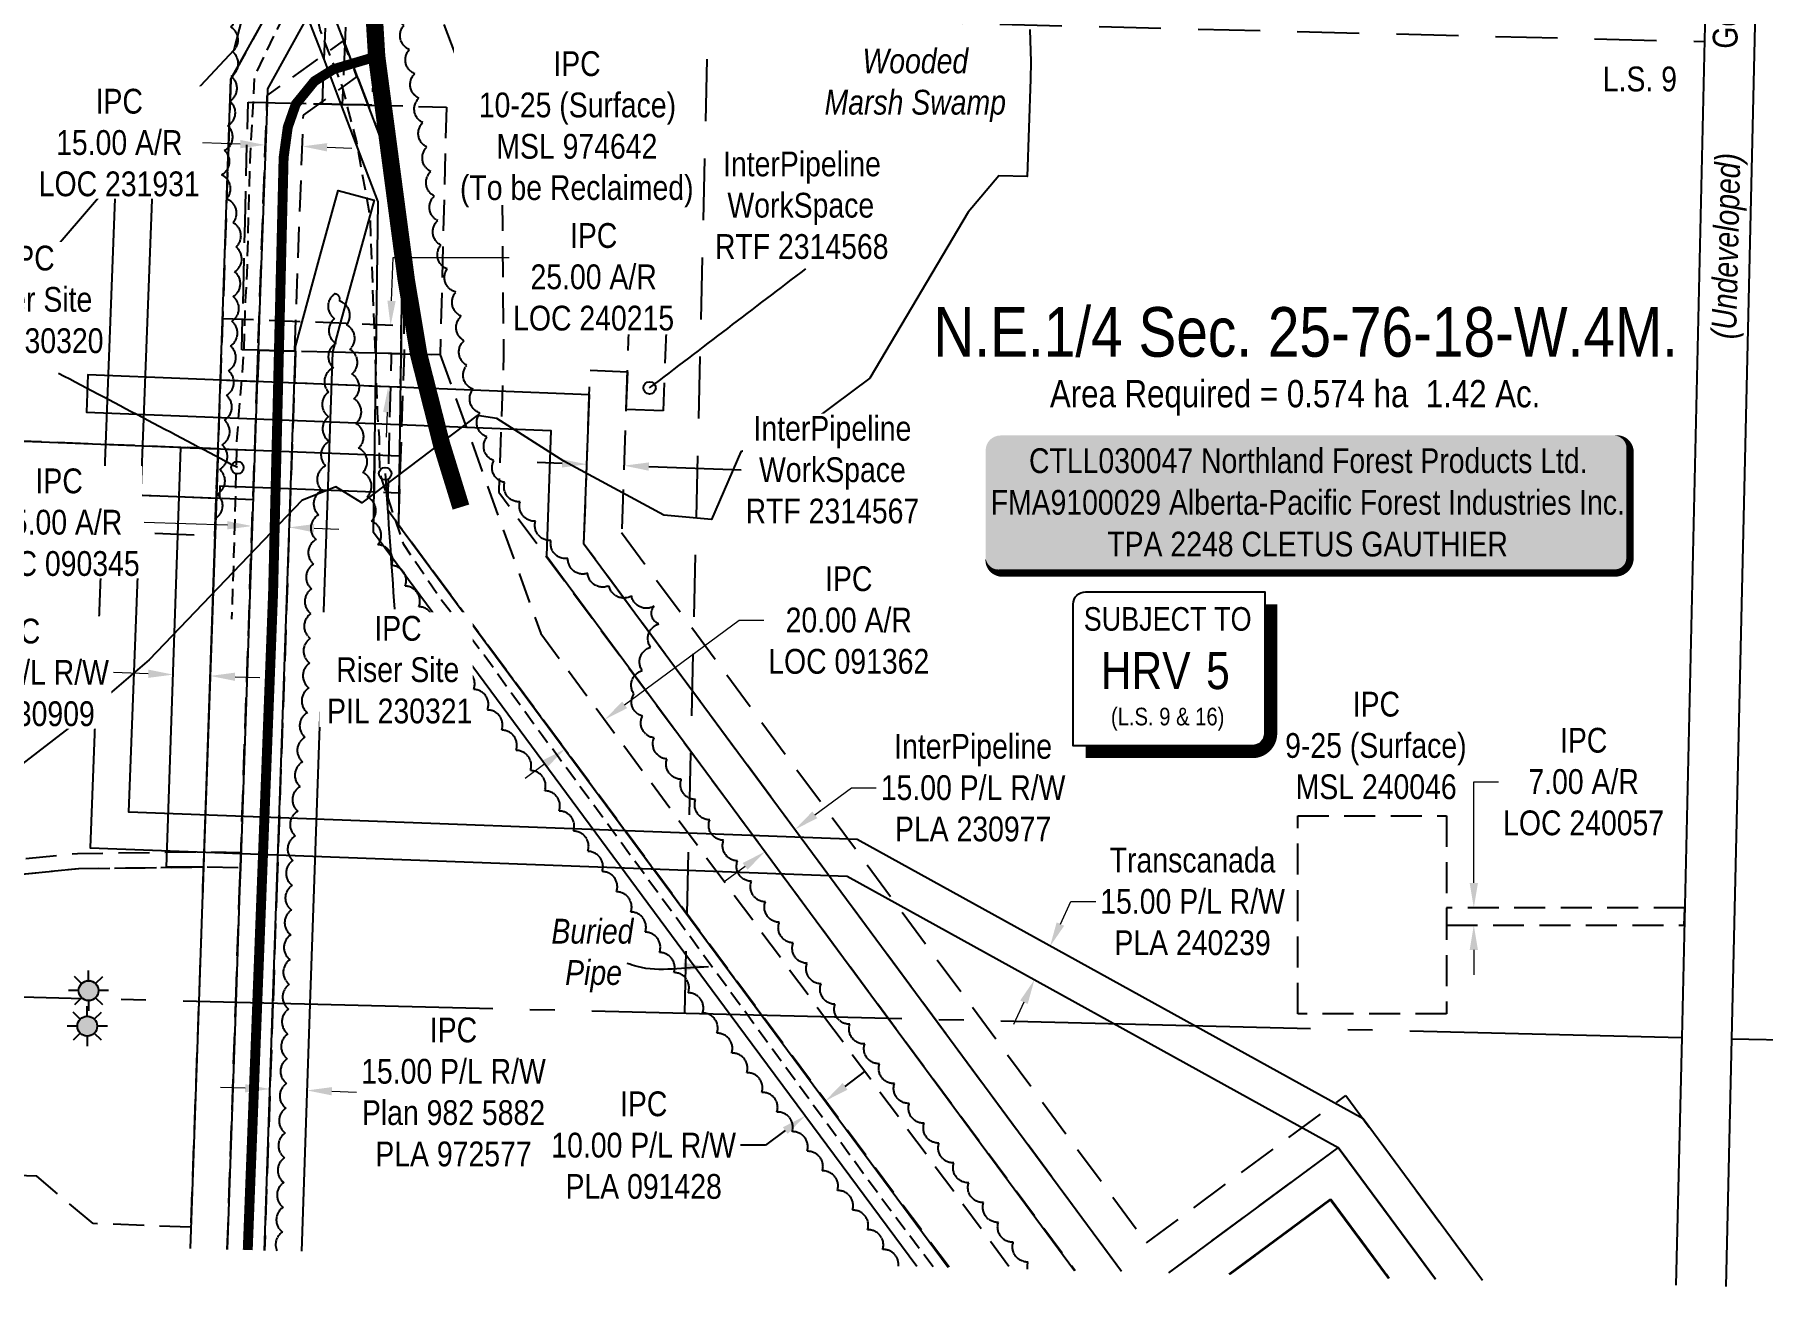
# Model space of a CAD drawing. Extents: x 394645 to 397310, y 6163042 to 6165255.
# Drawn here: x 395709 to 396406, y 6164209 to 6164714 of the extents above; entities that cross this region are included whole.
import ezdxf
from ezdxf.enums import TextEntityAlignment as Align

# ---------------------------------------------------------------- set-up
doc = ezdxf.new("R2010")
doc.units = 0
doc.header["$LTSCALE"] = 5
doc.header["$PDSIZE"] = 0.5
for name, pattern in [('0', [1, 1, 0]), ('foc-ACCESSROAD', [3.75, 2.5, -1.25]), ('foc-LSD', [8, 5, -3]), ('foc-QUARTERLINE', [33, 25, -3, 2, -3]), ('HIDDEN2', [4.7625, 3.175, -1.5875]), ('UG_PIPE', [1.875, 1.25, -0.625])]:
    doc.linetypes.add(name, pattern=pattern)
doc.layers.get('Defpoints').update_dxf_attribs({"color": 9})
for name, color, linetype in [('ABADATA-DRILL-T', 8, 'Continuous'), ('AS-PIPE-UG', 44, 'UG_PIPE'), ('AS-PIPE-UG-T', 44, 'Continuous'), ('AS-ROADS', 254, 'Continuous'), ('C-AR', 13, 'foc-ACCESSROAD'), ('C-RW', 13, 'Continuous'), ('C-SYMBOL', 7, 'Continuous'), ('C-WS', 13, 'foc-ACCESSROAD'), ('C-WS-S', 13, 'Continuous'), ('CG-NOTES', 7, 'Continuous'), ('CTW', 7, 'Continuous'), ('F-RW', 190, 'Continuous'), ('L-AREAREQUIRED', 7, 'Continuous'), ('L-ROAD-T', 7, 'Continuous'), ('L-SEC', 7, 'Continuous'), ('L-SECQ', 8, 'foc-QUARTERLINE'), ('L-SECTION-LSD', 7, 'foc-LSD'), ('RSC', 7, 'Continuous'), ('T-BUSH', 110, '0'), ('T-EXISTING TFA', 220, 'HIDDEN2'), ('T-EXISTING TFA-T', 220, 'Continuous'), ('WETLAND', 143, 'Continuous'), ('WETLAND-T', 146, 'Continuous')]:
    doc.layers.add(name, color=color, linetype=linetype)
for name, color, linetype, lineweight in [('C-AR-T', 13, 'Continuous', 9), ('C-RW-T', 13, 'Continuous', 9), ('C-WS-T', 13, 'Continuous', 9), ('F-RW-T', 190, 'Continuous', 9), ('T-TEXT', 48, 'Continuous', 18)]:
    doc.layers.add(name, color=color, linetype=linetype, lineweight=lineweight)
doc.styles.add('100L', font='ARIALN.TTF', dxfattribs={"height": 11})
doc.styles.add('175L', font='ARIALN.TTF', dxfattribs={"height": 20})
doc.styles.add('80', font='ARIALN.TTF', dxfattribs={"height": 10})
doc.styles.add('80CG', font='ARIALN.TTF', dxfattribs={"height": 10})
doc.styles.add('80L', font='ARIALN.TTF', dxfattribs={"height": 10})
doc.styles.add('80LS', font='ARIALNI.TTF', dxfattribs={"height": 10})
doc.styles.add('HRV', font='ARIALN.TTF', dxfattribs={"height": 3})
doc.dimstyles.new('Compass 5 000', dxfattribs={"dimscale": 5, "dimtxt": 9, "dimasz": 2, "dimexe": 0.2, "dimexo": 0.0625, "dimgap": 0.5, "dimtad": 0, "dimtih": 1, "dimtoh": 1, "dimzin": 0, "dimdsep": 46, "dimtxsty": '80CG', "dimcen": 0.1, "dimse1": 1, "dimse2": 1, "dimclrd": 256, "dimclrt": 256, "dimaunit": 1, "dimadec": 4, "dimazin": 0, "dimtfac": 0.06, "dimtofl": 0, "dimtmove": 0, "dimatfit": 1, "dimfxl": 0.2, "dimtolj": 1, "dimtzin": 0, "dimlwd": -1, "dimarcsym": 0})

# ---------------------------------------------------------------- blocks, each defined once
blk = doc.blocks.new('A$C60BA4713')
at = {"layer": 'T-BUSH', "flags": 128}
blk.add_lwpolyline([(395782.22, 6164518.86, 0.520567), (395783.18, 6164528.81, 0.520567), (395784.13, 6164538.76, 0.520567), (395785.09, 6164548.71, 0.520567), (395786.01, 6164558.67, 0.520567), (395786.82, 6164568.63, 0.520567), (395787.62, 6164578.59, 0.520567), (395788.43, 6164588.56, 0.520567), (395789, 6164598.54, 0.520567), (395789.57, 6164608.52, 0.520567), (395790.13, 6164618.5, 0.520567), (395790.7, 6164628.48, 0.520567), (395789.55, 6164638.27, 0.520567), (395786.85, 6164647.9, 0.520567), (395784.83, 6164657.57, 0.520567), (395786.11, 6164667.48, 0.520567), (395787.39, 6164677.4, 0.520567), (395788.26, 6164687.35, 0.520567), (395788.77, 6164697.33, 0.520567), (395789.29, 6164707.31, 0.520567), (395788.58, 6164717.26, 0.520567), (395787.37, 6164727.18, 0.520567), (395789.21, 6164736.2, 0.520567), (395795.59, 6164743.91, 0.520567), (395801.96, 6164751.61, 0.520567), (395805.33, 6164760.53, 0.520567), (395806.11, 6164770.49, 0.520567), (395806.89, 6164780.46, 0.520567), (395807.67, 6164790.42, 0.520567), (395808.33, 6164800.4, 0.520567), (395808.91, 6164810.38, 0.520567), (395809.49, 6164820.36, 0.520567), (395810.08, 6164830.34, 0.520567), (395810.34, 6164840.33, 0.520567), (395810.61, 6164850.32, 0.520567), (395810.87, 6164860.31, 0.520567), (395811.13, 6164870.31, 0.520567), (395811.39, 6164880.3, 0.520567), (395811.48, 6164890.3, 0.520567), (395811.52, 6164900.29, 0.520567), (395804.14, 6164903.27, 0.520567), (395794.16, 6164903.79, 0.520567), (395784.17, 6164904.31, 0.520567), (395774.19, 6164904.82, 0.520567), (395764.21, 6164905.34, 0.520567), (395754.21, 6164905.5, 0.520567), (395744.22, 6164905.59, 0.520567), (395734.22, 6164905.67, 0.520567), (395724.23, 6164905.76, 0.520567), (395714.23, 6164905.85, 0.520567), (395710.91, 6164897.81, 0.520567), (395711.24, 6164887.87, 0.520567), (395712.1, 6164877.87, 0.520567)], format="xyb", dxfattribs=at)
blk = doc.blocks.new('HRV')
blk.add_lwpolyline([(-35.14, 31.6), (37.21, 31.6), (37.21, -25.54, -0.414214), (32.21, -30.54), (-40.14, -30.54), (-40.14, 26.6, -0.414214)], format="xyb", close=True)
at = {"const_width": 5, "flags": 128}
blk.add_lwpolyline([(-35.14, -33.04), (32.21, -33.04, 0.414214), (39.71, -25.54), (39.71, 26.6)], format="xyb", dxfattribs=at)
at = {"style": '80L'}
blk.add_text('SUBJECT TO', height=9.5, dxfattribs=at).set_placement((-2.01, 13.06), align=Align.BOTTOM_CENTER)
blk.add_attdef('(N.W.1/4 00)', text='', height=7.12, dxfattribs=at).set_placement((-2.01, -24.45), align=Align.BOTTOM_CENTER)
at = {"layer": 'CTW', "color": 3, "style": 'HRV'}
blk.add_text('HRV', height=15, dxfattribs=at).set_placement((-10.88, -0.18), align=Align.MIDDLE_CENTER)
blk.add_attdef('0', text='', height=15, dxfattribs=at).set_placement((18.28, -0.18), align=Align.MIDDLE_CENTER)
blk = doc.blocks.new('*D386')
at = {"layer": 'C-AR-T', "transparency": 16777216}
for p, q in [((395787.2, 6164516.23), (395753.7, 6164517.38)), ((395822.18, 6164515.02), (395832.17, 6164514.68))]:
    blk.add_line(p, q, dxfattribs=at)
for points in [[(395787.25, 6164517.89), (395787.14, 6164514.56), (395797.19, 6164515.88)], [(395822.24, 6164516.69), (395822.12, 6164513.36), (395812.19, 6164515.37)]]:
    blk.add_solid(points, dxfattribs=at)
at = {"layer": 'Defpoints', "color": 0, "transparency": 16777216}
for p in [(395798.49, 6164553.78), (395813.49, 6164553.27), (395797.19, 6164515.88)]:
    blk.add_point(p, dxfattribs=at)
at = {"layer": 'C-AR-T', "transparency": 16777216, "insert": (395719.36, 6164517.38), "char_height": 10, "attachment_point": 5, "style": '80CG', "bg_fill": 3, "box_fill_scale": 1.1, "bg_fill_color": 256, "bg_fill_true_color": 13158600, "bg_fill_transparency": 0}
blk.add_mtext('\\A1;IPC\\P15.00 A/R\\PLOC 090345', dxfattribs=at)
blk = doc.blocks.new('*D387')
at = {"layer": 'C-AR-T', "transparency": 16777216}
for p, q in [((395947.46, 6164443.75), (395993.6, 6164477.91)), ((395993.6, 6164477.91), (396003.6, 6164477.91)), ((395915.31, 6164419.96), (395907.28, 6164414.01))]:
    blk.add_line(p, q, dxfattribs=at)
for points in [[(395946.47, 6164445.09), (395948.46, 6164442.42), (395939.43, 6164437.8)], [(395914.32, 6164421.29), (395916.31, 6164418.62), (395923.35, 6164425.91)]]:
    blk.add_solid(points, dxfattribs=at)
at = {"layer": 'Defpoints', "color": 0, "transparency": 16777216}
for p in [(395922.52, 6164460.65), (395906.44, 6164448.75), (395923.35, 6164425.91)]:
    blk.add_point(p, dxfattribs=at)
at = {"layer": 'C-AR-T', "transparency": 16777216, "insert": (396037.87, 6164477.91), "char_height": 10, "attachment_point": 5, "style": '80CG'}
blk.add_mtext('\\A1;IPC\\P20.00 A/R\\PLOC 091362', dxfattribs=at)
blk = doc.blocks.new('*D388')
at = {"layer": 'C-AR-T', "transparency": 16777216}
for p, q in [((395792.43, 6164670.02), (395777.11, 6164670.58)), ((395827.41, 6164668.74), (395837.41, 6164668.37))]:
    blk.add_line(p, q, dxfattribs=at)
for points in [[(395792.49, 6164671.68), (395792.37, 6164668.35), (395802.42, 6164669.65)], [(395827.48, 6164670.4), (395827.35, 6164667.07), (395817.42, 6164669.1)]]:
    blk.add_solid(points, dxfattribs=at)
at = {"layer": 'Defpoints', "color": 0, "transparency": 16777216}
for p in [(395802.42, 6164669.65), (395801.63, 6164648.11), (395816.63, 6164647.56)]:
    blk.add_point(p, dxfattribs=at)
at = {"layer": 'C-AR-T', "transparency": 16777216, "insert": (395743.6, 6164670.58), "char_height": 10, "attachment_point": 5, "style": '80CG', "bg_fill": 3, "box_fill_scale": 1.1, "bg_fill_color": 256, "bg_fill_true_color": 13158600, "bg_fill_transparency": 0}
blk.add_mtext('\\A1;IPC\\P15.00 A/R\\PLOC 231931', dxfattribs=at)
blk = doc.blocks.new('*D394')
at = {"layer": 'C-RW', "transparency": 16777216}
for p, q in [((396036.37, 6164289.82), (396044.41, 6164295.77)), ((396012.26, 6164271.98), (396004.22, 6164266.03)), ((396004.22, 6164266.03), (395994.22, 6164266.03))]:
    blk.add_line(p, q, dxfattribs=at)
for points in [[(396035.38, 6164291.16), (396037.37, 6164288.48), (396028.34, 6164283.87)], [(396011.27, 6164273.32), (396013.25, 6164270.64), (396020.3, 6164277.93)]]:
    blk.add_solid(points, dxfattribs=at)
at = {"layer": 'Defpoints', "color": 0, "transparency": 16777216}
for p in [(395875.44, 6164490.46), (395867.41, 6164484.51), (396028.34, 6164283.87)]:
    blk.add_point(p, dxfattribs=at)
at = {"layer": 'C-RW', "transparency": 16777216, "insert": (395955.14, 6164266.03), "char_height": 10, "attachment_point": 5, "style": '80CG'}
blk.add_mtext('\\A1;IPC\\P10.00 P/L R/W\\PPLA 091428', dxfattribs=at)
blk = doc.blocks.new('*D395')
at = {"layer": 'C-RW-T', "transparency": 16777216}
for p, q in [((395794.39, 6164289.04), (395784.39, 6164289.39)), ((395829.34, 6164287.84), (395839.33, 6164287.49))]:
    blk.add_line(p, q, dxfattribs=at)
for points in [[(395794.45, 6164290.71), (395794.33, 6164287.38), (395804.38, 6164288.7)], [(395829.39, 6164289.5), (395829.28, 6164286.17), (395819.34, 6164288.18)]]:
    blk.add_solid(points, dxfattribs=at)
at = {"layer": 'Defpoints', "color": 0, "transparency": 16777216}
for p in [(395808.98, 6164421.99), (395823.94, 6164421.47), (395819.34, 6164288.18)]:
    blk.add_point(p, dxfattribs=at)
at = {"layer": 'C-RW-T', "transparency": 16777216, "insert": (395878.42, 6164287.49), "char_height": 10, "attachment_point": 5, "style": '80CG', "bg_fill": 3, "box_fill_scale": 1.1, "bg_fill_color": 256, "bg_fill_true_color": 13158600, "bg_fill_transparency": 0}
blk.add_mtext('\\A1;IPC\\P15.00 P/L R/W\\PPlan 982 5882\\PPLA 972577', dxfattribs=at)
blk = doc.blocks.new('*D396')
at = {"layer": 'C-RW-T', "transparency": 16777216}
for p, q in [((395755.32, 6164456.29), (395741.28, 6164456.78)), ((395790.29, 6164455.09), (395800.29, 6164454.74))]:
    blk.add_line(p, q, dxfattribs=at)
for points in [[(395755.38, 6164457.96), (395755.26, 6164454.63), (395765.31, 6164455.95)], [(395790.35, 6164456.75), (395790.24, 6164453.42), (395780.3, 6164455.43)]]:
    blk.add_solid(points, dxfattribs=at)
at = {"layer": 'Defpoints', "color": 0, "transparency": 16777216}
for p in [(395765.31, 6164455.95), (395765.32, 6164456.25), (395780.31, 6164455.73)]:
    blk.add_point(p, dxfattribs=at)
at = {"layer": 'C-RW-T', "transparency": 16777216, "insert": (395702.2, 6164456.78), "char_height": 10, "attachment_point": 5, "style": '80CG', "bg_fill": 3, "box_fill_scale": 1.1, "bg_fill_color": 256, "bg_fill_true_color": 13158600, "bg_fill_transparency": 0}
blk.add_mtext('\\A1;IPC\\P15.00 P/L R/W\\PPLA 230909', dxfattribs=at)
blk = doc.blocks.new('*D400')
at = {"layer": 'Defpoints', "color": 0, "transparency": 16777216}
for p in [(395932.93, 6164560.42), (395947.92, 6164559.88), (395947.21, 6164540.27)]:
    blk.add_point(p, dxfattribs=at)
at = {"layer": 'T-EXISTING TFA-T', "transparency": 16777216}
for p, q in [((395922.23, 6164541.18), (395912.24, 6164541.54)), ((395957.2, 6164539.91), (395994.47, 6164538.56))]:
    blk.add_line(p, q, dxfattribs=at)
for points in [[(395922.29, 6164542.84), (395922.17, 6164539.51), (395932.22, 6164540.81)], [(395957.26, 6164541.57), (395957.14, 6164538.24), (395947.21, 6164540.27)]]:
    blk.add_solid(points, dxfattribs=at)
at = {"layer": 'T-EXISTING TFA-T', "transparency": 16777216, "insert": (396031.28, 6164538.56), "char_height": 10, "attachment_point": 5, "style": '80CG', "bg_fill": 3, "box_fill_scale": 1.1, "bg_fill_color": 256, "bg_fill_true_color": 13158600, "bg_fill_transparency": 0}
blk.add_mtext('\\A1;InterPipeline\\PWorkSpace\\PRTF 2314567', dxfattribs=at)
blk = doc.blocks.new('*D401')
at = {"layer": 'Defpoints', "color": 0, "transparency": 16777216}
for p in [(395997.6, 6164418.52), (395985.54, 6164409.61), (396016.14, 6164393.42)]:
    blk.add_point(p, dxfattribs=at)
at = {"layer": 'F-RW-T', "transparency": 16777216}
for p, q in [((396024.18, 6164399.37), (396038.95, 6164410.28)), ((396038.95, 6164410.28), (396048.95, 6164410.28)), ((395996.04, 6164378.57), (395988, 6164372.63))]:
    blk.add_line(p, q, dxfattribs=at)
for points in [[(396023.19, 6164400.71), (396025.17, 6164398.03), (396016.14, 6164393.42)], [(395995.05, 6164379.91), (395997.03, 6164377.23), (396004.08, 6164384.52)]]:
    blk.add_solid(points, dxfattribs=at)
at = {"layer": 'F-RW-T', "transparency": 16777216, "insert": (396088.03, 6164410.28), "char_height": 10, "attachment_point": 5, "style": '80CG'}
blk.add_mtext('\\A1;InterPipeline\\P15.00 P/L R/W\\PPLA 230977', dxfattribs=at)
blk = doc.blocks.new('*U383')
h = blk.add_hatch(color=255)
edge = h.paths.add_edge_path()
edge.add_line((-124, -28.5), (124, -28.5))
edge.add_arc((124, -22.5), 6, 270, 360)
edge.add_line((130, -22.5), (130, 21))
edge.add_arc((124, 21), 6, 0, 90)
edge.add_line((124, 27), (-124, 27))
edge.add_arc((-124, 21), 6, 90, 180)
edge.add_line((-130, 21), (-130, -22.5))
edge.add_arc((-124, -22.5), 6, 180, 270)
at = {"color": 44, "flags": 128}
blk.add_lwpolyline([(-124, -28.5, 3, 3, 0), (124, -28.5, 3, 3, 0.414214), (130, -22.5, 3, 3, 0), (130, 21, 3, 0, 0.414214), (124, 27, 0, 0, 0), (-124, 27, 0, 0, 0.414214), (-130, 21, 0, 0, 0), (-130, -22.5, 0, 3, 0.414214)], format="xyseb", close=True, dxfattribs=at)
at = {"color": 44, "style": '80'}
blk.add_attdef('ENTER_TEXT_001', (-35.99, -5), '', height=10, dxfattribs=at)
blk = doc.blocks.new('GAS')
h = blk.add_hatch(color=255)
h.dxf.hatch_style = 1
edge = h.paths.add_edge_path()
edge.add_arc((0, 0), 0.9, 0, 360)
for p, q in [((0, 0.81), (0, 1.62)), ((-0.81, 0), (-1.62, 0)), ((-0.57, 0.57), (-1.14, 1.14)), ((0.57, 0.57), (1.14, 1.14)), ((1.62, 0), (0.81, 0)), ((-0.57, -0.57), (-1.14, -1.14)), ((0, -0.81), (0, -1.62)), ((1.14, -1.14), (0.57, -0.57))]:
    blk.add_line(p, q)
blk.add_circle((0, 0), 0.8)
blk = doc.blocks.new('*D545')
at = {"layer": 'C-AR-T', "transparency": 16777216}
for p, q in [((396290.01, 6164371.87), (396290.01, 6164412.73)), ((396290.01, 6164412.73), (396300.01, 6164412.73)), ((396290.01, 6164344.87), (396290.01, 6164334.87))]:
    blk.add_line(p, q, dxfattribs=at)
for points in [[(396288.34, 6164371.87), (396291.68, 6164371.87), (396290.01, 6164361.87)], [(396288.34, 6164344.87), (396291.68, 6164344.87), (396290.01, 6164354.87)]]:
    blk.add_solid(points, dxfattribs=at)
at = {"layer": 'Defpoints', "color": 0, "transparency": 16777216}
for p in [(396290.01, 6164361.87), (396303.73, 6164361.87), (396303.73, 6164354.87)]:
    blk.add_point(p, dxfattribs=at)
at = {"layer": 'C-AR-T', "transparency": 16777216, "insert": (396334.31, 6164412.73), "char_height": 10, "attachment_point": 5, "style": '80CG'}
blk.add_mtext('\\A1;IPC\\P7.00 A/R\\PLOC 240057', dxfattribs=at)
blk = doc.blocks.new('*D546')
at = {"layer": 'Defpoints', "color": 0, "transparency": 16777216}
for p in [(396116.81, 6164347.27), (396119.03, 6164346.24), (396110.56, 6164333.86)]:
    blk.add_point(p, dxfattribs=at)
at = {"layer": 'F-RW-T', "transparency": 16777216}
for p, q in [((396123.25, 6164355.3), (396127.48, 6164364.37)), ((396127.48, 6164364.37), (396137.48, 6164364.37)), ((396108.54, 6164323.77), (396104.31, 6164314.71))]:
    blk.add_line(p, q, dxfattribs=at)
for points in [[(396121.74, 6164356.01), (396124.76, 6164354.6), (396119.03, 6164346.24)], [(396107.03, 6164324.47), (396110.05, 6164323.06), (396112.77, 6164332.83)]]:
    blk.add_solid(points, dxfattribs=at)
at = {"layer": 'F-RW-T', "transparency": 16777216, "insert": (396176.57, 6164364.37), "char_height": 10, "attachment_point": 5, "style": '80CG'}
blk.add_mtext('\\A1;Transcanada\\P15.00 P/L R/W\\PPLA 240239', dxfattribs=at)

msp = doc.modelspace()

# ---------------------------------------------------------------- linework, layer by layer
at = {"layer": 'AS-PIPE-UG', "flags": 128}
for points in [[(395826.925, 6164981.724), (395825.62, 6164953.843), (395824.338, 6164922.393), (395824.984, 6164883.744), (395824.808, 6164857.794), (395822.325, 6164828.391), (395822.423, 6164788.07), (395821.463, 6164770.246), (395820.7, 6164746.319), (395819.711, 6164740.253), (395813.22, 6164728.045), (395809.936, 6164721.781), (395806.3, 6164714.443), (395798.031, 6164697.266), (395797.23, 6164680.236), (395796.386, 6164666.339), (395795.646, 6164640.212), (395795.051, 6164617.642), (395794.41, 6164606.635), (395793.805, 6164586.301), (395792.366, 6164567.808), (395790.997, 6164551.823), (395790.383, 6164525.242), (395789.741, 6164503.654), (395788.934, 6164478.281)], [(396071.912, 6164216.966), (396054.034, 6164240.664), (395920.391, 6164423.226), (395913.868, 6164431.787), (395906.48, 6164442.085), (395890.766, 6164463.757), (395873.126, 6164486.62), (395858.341, 6164508.433), (395848.719, 6164537.195), (395848.549, 6164551.445), (395847.831, 6164561.638), (395844.826, 6164640.816), (395839.375, 6164670.967), (395833.569, 6164693.487), (395824.627, 6164716.137), (395820.898, 6164734.202), (395821.115, 6164740.671), (395822.899, 6164782.639), (395826.596, 6164838.773), (395825.85, 6164871.213), (395824.971, 6164884.79), (395826.402, 6164912.338), (395826.977, 6164956.381)]]:
    msp.add_lwpolyline(points, dxfattribs=at)
at = {"layer": 'AS-ROADS', "flags": 128}
for points, const_width in [([(395881.426, 6164523.543), (395873.584, 6164548.976), (395864.411, 6164585.058), (395859.339, 6164615.438), (395847.431, 6164705.382), (395845.729, 6164733.478)], 6.997), ([(395795.427, 6164223.788), (395805.645, 6164488.604), (395809.9, 6164664.577), (395811.581, 6164676.851), (395814.837, 6164686.176), (395822.321, 6164695.381), (395830.114, 6164700.276), (395847.426, 6164705.387)], 4)]:
    msp.add_lwpolyline(points, dxfattribs=dict(at, const_width=const_width))
at = {"layer": 'C-AR'}
for points in [[(395851.235, 6165126.76), (395850.339, 6165104.405), (395848.332, 6165054.42), (395834.527, 6164710.33), (395833.551, 6164686.015), (395833.093, 6164686.026), (395825.551, 6164686.215), (395826.215, 6164704.263), (395827.276, 6164729.354), (395827.531, 6164735.741), (395834.292, 6164905.003), (395840.195, 6165054.742), (395842.342, 6165104.696), (395843.159, 6165126.963), (395846.814, 6165226.724)], [(395787.194, 6164223.991), (395790.585, 6164323.702), (395792.14, 6164368.931), (395792.24, 6164371.856), (395792.348, 6164374.997), (395792.449, 6164377.933), (395799.223, 6164575.034), (395799.627, 6164586.805), (395808.636, 6164586.58), (395814.627, 6164586.43), (395807.337, 6164374.286), (395805.585, 6164323.329), (395802.191, 6164223.621)], [(396077.968, 6164216.816), (396002.763, 6164318.425), (395856.247, 6164516.396), (395851.883, 6164522.294), (395853.357, 6164583.637), (395853.4, 6164585.464), (395857.182, 6164585.369), (395873.051, 6164584.97), (395913.612, 6164472.506), (396028.131, 6164317.795), (396103.346, 6164216.19)]]:
    msp.add_lwpolyline(points, dxfattribs=at)
for points in [[(395846.267, 6164703.536), (395845.552, 6164685.715), (395843.894, 6164685.757), (395842.394, 6164685.794), (395833.551, 6164686.015), (395833.093, 6164686.026), (395825.551, 6164686.215), (395826.215, 6164704.263), (395827.276, 6164729.354), (395827.531, 6164735.741), (395834.292, 6164905.003), (395840.195, 6165054.742), (395848.332, 6165054.42), (395860.328, 6165053.945), (395846.267, 6164703.536)], [(395784.412, 6164574.725), (395785.32, 6164599.7), (395857.186, 6164596.897), (395857.294, 6164585.721), (395856.81, 6164571.902), (395814.378, 6164573.556), (395814.847, 6164586.452), (395799.856, 6164586.811), (395799.395, 6164574.141), (395784.412, 6164574.725)], [(396279.001, 6164354.871), (396374.921, 6164354.868), (396375.088, 6164361.865), (396278.998, 6164361.868), (396279.001, 6164354.871)]]:
    msp.add_lwpolyline(points, close=True, dxfattribs=at)
at = {"layer": 'C-AR', "flags": 128}
msp.add_lwpolyline([(396078.316, 6164216.808), (395856.247, 6164516.396), (395858.623, 6164585.382), (395858.62, 6164585.718), (395858.004, 6164649.293), (395843.991, 6164686.079), (395827.297, 6164729.9), (395834.162, 6164904.975), (395839.874, 6165054.793), (395879.828, 6165053.227), (395867.43, 6164736.87), (395897.918, 6164656.838), (395898.614, 6164584.876), (395896.679, 6164529.624), (396129.18, 6164215.552)], dxfattribs=at)
for points in [[(395814.419, 6164586.63), (395817.872, 6164681.691), (395839.494, 6164697.197), (395833.971, 6164711.694), (395803.149, 6164689.592), (395799.423, 6164587.007)], [(395136.481, 6164365.074), (395169.908, 6164363.761), (395227.924, 6164344.426), (395264.687, 6164360.71), (395349.268, 6164355.605), (395391.059, 6164369.706), (395446.972, 6164358.272), (395505, 6164371.963), (395567.388, 6164369.375), (395605.158, 6164375.566), (395657.238, 6164368.105), (395697.302, 6164374.811), (395727.146, 6164377.677), (395777.463, 6164378.362), (395792.454, 6164378.08), (395792.693, 6164384.07), (395776.693, 6164384.353), (395726.816, 6164383.671), (395695.471, 6164380.654), (395656.477, 6164374.054), (395605.101, 6164381.635), (395567.023, 6164375.393), (395504.425, 6164377.99), (395446.88, 6164364.413), (395390.675, 6164375.907), (395348.46, 6164361.662), (395263.592, 6164366.785), (395227.618, 6164350.85), (395170.998, 6164369.72), (395136.461, 6164371.077)]]:
    msp.add_lwpolyline(points, close=True, dxfattribs=at)
at = {"layer": 'C-AR-T'}
for p, q in [((395853.434, 6164606.76), (395854.119, 6164624.311)), ((395854.119, 6164624.311), (395902.24, 6164624.311)), ((395851.681, 6164561.811), (395851.292, 6164551.822))]:
    msp.add_line(p, q, dxfattribs=at)
for points in [[(395851.77, 6164606.825), (395855.099, 6164606.695), (395853.045, 6164596.771)], [(395850.017, 6164561.876), (395853.346, 6164561.746), (395852.071, 6164571.799)]]:
    msp.add_solid(points, dxfattribs=at)
at = {"layer": 'C-RW'}
for points in [[(396065.301, 6164217.129), (395990.094, 6164318.74), (395846.131, 6164513.261), (395847.174, 6164585.626), (395848.056, 6164646.772), (395833.093, 6164686.026), (395826.215, 6164704.263), (395819.596, 6164721.436), (395812.676, 6164739.589), (395813.695, 6164764.982), (395825.937, 6164732.867), (395827.276, 6164729.354), (395834.527, 6164710.33), (395843.894, 6164685.757), (395858.04, 6164648.647), (395857.182, 6164585.369), (395856.247, 6164516.396), (396002.763, 6164318.425), (396077.968, 6164216.816)], [(395772.335, 6164224.358), (395775.772, 6164324.071), (395777.257, 6164367.167), (395777.35, 6164369.868), (395777.466, 6164373.233), (395777.56, 6164375.945), (395788.599, 6164696.183), (395812.676, 6164739.589)], [(395819.596, 6164721.436), (395803.464, 6164692.355), (395803.259, 6164686.771), (395800.066, 6164599.572), (395799.896, 6164594.623), (395799.627, 6164586.805), (395799.223, 6164575.034), (395792.449, 6164377.933), (395792.348, 6164374.997), (395792.24, 6164371.856), (395792.14, 6164368.931), (395790.585, 6164323.702), (395787.194, 6164223.991)], [(395802.191, 6164223.621), (395805.585, 6164323.329), (395807.337, 6164374.286), (395814.627, 6164586.43), (395814.694, 6164588.384), (395821.327, 6164612.661), (395824.707, 6164625.03), (395831.9, 6164651.354), (395846.372, 6164647.406), (395835.856, 6164608.923), (395832.503, 6164596.655), (395829.611, 6164586.072), (395820.541, 6164322.956), (395817.138, 6164223.252)]]:
    msp.add_lwpolyline(points, dxfattribs=at)
for points in [[(395165.065, 6164591.187), (395185.046, 6164590.498), (395184.354, 6164570.427), (395846.583, 6164544.614), (395846.367, 6164529.617), (395784.206, 6164532.04), (395784.025, 6164527.045), (395163.687, 6164551.225)], [(395768.475, 6164547.623), (395783.457, 6164547.039), (395777.643, 6164378.359), (395762.637, 6164378.272), (395768.475, 6164547.623)]]:
    msp.add_lwpolyline(points, close=True, dxfattribs=at)
at = {"layer": 'C-WS'}
for points in [[(395834.347, 6164906.394), (395831.898, 6164845.088), (395828.945, 6164771.155), (395818.826, 6164751.521), (395812.676, 6164739.589), (395788.599, 6164696.183), (395783.457, 6164547.039), (395768.475, 6164547.623), (395574.885, 6164555.175), (395164.372, 6164571.187), (395174.7, 6164870.792), (395300.826, 6164865.766), (395300.801, 6164923.496), (395583.98, 6164914.425), (395634.276, 6164912.804), (395819.389, 6164906.873), (395834.347, 6164906.394)], [(395875.549, 6164684.966), (395873.051, 6164584.97), (395857.182, 6164585.369), (395853.4, 6164585.464), (395852.068, 6164585.503), (395847.174, 6164585.626), (395840.078, 6164585.806), (395829.611, 6164586.072), (395814.627, 6164586.43), (395808.636, 6164586.58), (395799.627, 6164586.805), (395793.054, 6164586.969), (395793.667, 6164611.492), (395794.342, 6164638.502), (395795.552, 6164686.963), (395803.259, 6164686.771), (395806.47, 6164686.691), (395821.942, 6164686.305), (395825.551, 6164686.215), (395833.093, 6164686.026), (395833.551, 6164686.015), (395842.394, 6164685.794), (395843.894, 6164685.757), (395845.552, 6164685.715), (395875.549, 6164684.966)], [(396219.022, 6164319.02), (396219.017, 6164398.991), (396278.995, 6164398.995), (396279, 6164319.024)], [(395697.485, 6164374.807), (395727.329, 6164377.674), (395777.643, 6164378.359), (395772.36, 6164233.01), (395733.115, 6164234.446), (395710.347, 6164253.53), (395693.096, 6164254.157)]]:
    msp.add_lwpolyline(points, close=True, dxfattribs=at)
at = {"layer": 'C-WS', "flags": 128}
for points in [[(395797.554, 6164526.482), (395782.731, 6164527.06), (395783.457, 6164547.039), (395798.242, 6164546.498)], [(395846.583, 6164544.614), (395856.624, 6164544.223), (395856.421, 6164529.225), (395846.367, 6164529.617)]]:
    msp.add_lwpolyline(points, close=True, dxfattribs=at)
at = {"layer": 'C-WS'}
msp.add_lwpolyline([(396191.756, 6164214.008), (396232.414, 6164244.106), (396255.866, 6164212.426)], dxfattribs=at)
at = {"layer": 'F-RW', "flags": 128}
for points in [[(396147.915, 6164215.09), (395931.055, 6164508.568), (395933.237, 6164568.791), (395730.966, 6164576.856), (395730.369, 6164561.879), (395917.663, 6164554.412), (395915.888, 6164503.873), (396128.933, 6164215.558)], [(396274.576, 6164211.965), (396235.269, 6164265.159), (396166.876, 6164214.622)], [(396191.283, 6164214.02), (396232.122, 6164244.197), (396255.593, 6164212.433)]]:
    msp.add_lwpolyline(points, dxfattribs=at)
at = {"layer": 'L-SEC'}
for p, q in [((396392.327, 6165113.258), (396373.87, 6164309.509)), ((396412.432, 6165112.796), (396393.974, 6164309.047)), ((396373.87, 6164309.509), (396371.539, 6164209.572)), ((396393.974, 6164309.04), (396391.643, 6164209.076))]:
    msp.add_line(p, q, dxfattribs=at)
at = {"layer": 'L-SECQ'}
for p, q in [((395604.373, 6164328.358), (396373.87, 6164309.509)), ((396393.974, 6164309.04), (396473.809, 6164307.265))]:
    msp.add_line(p, q, dxfattribs=at)
at = {"layer": 'RSC'}
msp.add_lwpolyline([(396191.756, 6164214.008), (396232.414, 6164244.106), (396255.866, 6164212.426)], dxfattribs=at)
at = {"layer": 'T-BUSH', "flags": 128}
for points in [[(396110.001, 6164216.026, -0.1200134), (396110.226, 6164218.904, -0.5205671), (396104.232, 6164226.905, -0.5205671), (396098.239, 6164234.905, -0.5205671), (396092.245, 6164242.905, -0.5205671), (396086.251, 6164250.905, -0.5205671), (396080.257, 6164258.905, -0.5205671), (396074.263, 6164266.905, -0.5205671), (396068.27, 6164274.905, -0.5205671), (396062.276, 6164282.905, -0.5205671), (396056.282, 6164290.906, -0.5205671), (396050.288, 6164298.906, -0.5205671), (396044.294, 6164306.906, -0.5205671), (396038.301, 6164314.906, -0.5205671), (396032.316, 6164322.913, -0.5205671), (396026.701, 6164331.183, -0.5205671), (396021.085, 6164339.453, -0.5205671), (396015.47, 6164347.723, -0.5205671), (396009.854, 6164355.993, -0.5205671), (396004.239, 6164364.263, -0.5205671), (395998.623, 6164372.533, -0.5205671), (395993.008, 6164380.803, -0.5205671), (395987.392, 6164389.073, -0.5205671), (395981.777, 6164397.343, -0.5205671), (395976.095, 6164405.568, -0.5205671), (395970.327, 6164413.732, -0.5205671), (395964.559, 6164421.897, -0.5205671), (395959.368, 6164430.416, -0.5205671), (395954.676, 6164439.243, -0.5205671), (395951.236, 6164448.161, -0.5205671), (395954.596, 6164457.576, -0.5205671), (395957.956, 6164466.99, -0.5205671), (395961.317, 6164476.405, -0.5205671), (395959.353, 6164483.56, -0.5205671), (395950.247, 6164487.685, -0.5205671), (395941.142, 6164491.81, -0.5205671), (395932.553, 6164496.802, -0.5205671), (395924.587, 6164502.842, -0.5205671), (395917.742, 6164510.029, -0.5205671), (395911.511, 6164517.846, -0.5205671), (395905.281, 6164525.663, -0.5205671), (395899.05, 6164533.481, -0.5205671), (395894.753, 6164542.303, -0.5205671), (395891.934, 6164551.894, -0.5205671), (395889.116, 6164561.484, -0.5205671), (395886.298, 6164571.075, -0.5205671), (395883.798, 6164580.73, -0.5205671), (395882.692, 6164590.665, -0.5205671), (395881.587, 6164600.6, -0.5205671), (395879.423, 6164610.28, -0.5205671), (395875.87, 6164619.623, -0.5205671), (395873.382, 6164629.237, -0.5205671), (395872.044, 6164639.144, -0.5205671), (395870.705, 6164649.05, -0.5205671), (395869.322, 6164658.95, -0.5205671), (395867.694, 6164668.813, -0.5205671), (395866.066, 6164678.676, -0.5205671), (395864.438, 6164688.538, -0.5205671), (395862.783, 6164698.396, -0.5205671), (395860.62, 6164708.156, -0.5205671), (395858.499, 6164717.924, -0.5205671), (395857.79, 6164727.854, -0.5205671), (395857.949, 6164737.849, -0.5205671), (395858.109, 6164747.845, -0.5205671), (395858.269, 6164757.84, -0.5205671), (395858.428, 6164767.835, -0.5205671), (395858.588, 6164777.83, -0.5205671), (395858.747, 6164787.825, -0.5205671), (395858.907, 6164797.82, -0.5205671), (395859.066, 6164807.815, -0.5205671), (395859.226, 6164817.81, -0.5205671), (395859.386, 6164827.806, -0.5205671), (395859.661, 6164837.798, -0.5205671), (395859.946, 6164847.79, -0.5205671), (395860.231, 6164857.783, -0.5205671), (395860.516, 6164867.775, -0.5205671), (395860.801, 6164877.767, -0.5205671), (395861.086, 6164887.76, -0.5205671), (395861.371, 6164897.752, -0.5205671), (395861.713, 6164907.742, -0.5205671), (395862.082, 6164917.732, -0.5205671), (395862.45, 6164927.722, -0.5205671), (395862.819, 6164937.711, -0.5205671), (395863.187, 6164947.701, -0.5205671), (395863.556, 6164957.69, -0.5205671), (395863.925, 6164967.68, -0.5205671), (395864.293, 6164977.67, -0.5205671), (395864.662, 6164987.659, -0.5205671), (395865.031, 6164997.649, -0.5205671), (395865.399, 6165007.638, -0.5205671), (395865.768, 6165017.628, -0.5205671), (395866.137, 6165027.617, -0.5205671), (395866.66, 6165041.798)], [(396057.921, 6164217.311, 0.4555432), (396051.574, 6164223.981, 0.5205671), (396045.48, 6164231.906, 0.5205671), (396039.387, 6164239.83, 0.5205671), (396033.293, 6164247.754, 0.5205671), (396027.2, 6164255.679, 0.5205671), (396021.106, 6164263.603, 0.5205671), (396015.012, 6164271.528, 0.5205671), (396008.919, 6164279.452, 0.5205671), (396002.825, 6164287.376, 0.5205671), (395996.732, 6164295.301, 0.5205671), (395990.638, 6164303.225, 0.5205671), (395984.673, 6164311.244, 0.5205671), (395978.887, 6164319.396, 0.5205671), (395973.101, 6164327.548, 0.5205671), (395967.315, 6164335.7, 0.5205671), (395961.529, 6164343.851, 0.5205671), (395955.743, 6164352.003, 0.5205671), (395949.958, 6164360.155, 0.5205671), (395944.172, 6164368.307, 0.5205671), (395938.386, 6164376.458, 0.5205671), (395932.6, 6164384.61, 0.5205671), (395926.814, 6164392.762, 0.5205671), (395921.028, 6164400.914, 0.5205671), (395915.242, 6164409.066, 0.5205671), (395909.456, 6164417.217, 0.5205671), (395903.67, 6164425.369, 0.5205671), (395897.884, 6164433.521, 0.5205671), (395892.102, 6164441.675, 0.5205671), (395886.576, 6164450.005, 0.5205671), (395881.05, 6164458.335, 0.5205671), (395875.525, 6164466.666, 0.5205671), (395869.999, 6164474.996, 0.5205671), (395864.473, 6164483.326, 0.5205671), (395858.947, 6164491.657, 0.5205671), (395853.422, 6164499.987, 0.5205671), (395847.896, 6164508.317, 0.5205671), (395845.334, 6164517.832, 0.5205671), (395843.598, 6164527.676, 0.5205671), (395841.861, 6164537.521, 0.5205671), (395840.125, 6164547.365, 0.5205671), (395839.04, 6164557.292, 0.5205671), (395838.254, 6164567.258, 0.5205671), (395837.467, 6164577.223, 0.5205671), (395836.669, 6164587.188, 0.5205671), (395835.284, 6164597.051, 0.5205671), (395832.533, 6164606.662, 0.5205671), (395830.393, 6164609.54, 0.5205671), (395830.431, 6164599.573, 0.5205671), (395831.042, 6164589.595, 0.5205671), (395829.975, 6164579.732, 0.5205671), (395828.013, 6164569.93, 0.5205671), (395828.001, 6164560.012, 0.5205671), (395828.392, 6164550.062, 0.5205671), (395826.836, 6164540.187, 0.5205671), (395825.28, 6164530.313, 0.5205671), (395823.99, 6164520.404, 0.5205671), (395822.968, 6164510.46, 0.5205671), (395821.946, 6164500.516, 0.5205671), (395821.18, 6164490.555, 0.5205671), (395820.917, 6164480.562, 0.5205671), (395820.654, 6164470.569, 0.5205671), (395820.391, 6164460.576, 0.5205671), (395820.128, 6164450.583, 0.5205671), (395819.474, 6164440.615, 0.5205671), (395818.501, 6164430.666, 0.5205671), (395817.529, 6164420.717, 0.5205671), (395816.556, 6164410.768, 0.5205671), (395815.583, 6164400.819, 0.5205671), (395814.611, 6164390.87, 0.5205671), (395813.638, 6164380.921, 0.5205671), (395813.321, 6164370.931, 0.5205671), (395813.042, 6164360.938, 0.5205671), (395812.763, 6164350.946, 0.5205671), (395812.484, 6164340.953, 0.5205671), (395812.205, 6164330.961, 0.5205671), (395811.926, 6164320.968, 0.5205671), (395811.647, 6164310.976, 0.5205671), (395811.368, 6164300.983, 0.5205671), (395811.089, 6164290.991, 0.5205671), (395810.81, 6164280.998, 0.5205671), (395810.531, 6164271.006, 0.5205671), (395810.252, 6164261.013, 0.5205671), (395809.973, 6164251.021, 0.5205671), (395809.694, 6164241.028, 0.5205671), (395809.415, 6164231.036, 0.3650171), (395807.183, 6164223.498, 0.3650171)]]:
    msp.add_lwpolyline(points, format="xyb", dxfattribs=at)
at = {"layer": 'T-EXISTING TFA'}
for points in [[(395948.03, 6164562.946), (395949.3, 6164598.011), (395964.285, 6164597.468), (395963.014, 6164562.403), (395948.03, 6164562.946)], [(396147.915, 6164215.09), (395931.055, 6164508.568), (395933.599, 6164578.781), (395948.582, 6164578.184), (395946.229, 6164513.264), (396157.984, 6164226.695), (396238.418, 6164286.13), (396293.566, 6164211.496)], [(396274.576, 6164211.965), (396235.269, 6164265.159), (396166.876, 6164214.622)]]:
    msp.add_lwpolyline(points, dxfattribs=at)
msp.add_lwpolyline([(395163.102, 6164536.242), (395782.146, 6164512.076), (395782.731, 6164527.06), (395163.687, 6164551.225)], close=True, dxfattribs=at)
at = {"layer": 'WETLAND'}
for points in [[(395695.9, 6164589.217), (395714.301, 6164614.044), (395718.975, 6164629.524), (395745.846, 6164660.777), (395789.95, 6164708.094), (395795.208, 6164728.54)], [(396110.869, 6164716.279), (396111.297, 6164703.198), (396111.176, 6164696.226), (396109.804, 6164656.915), (396098.388, 6164657.217), (396086.066, 6164642.613), (396046.361, 6164575.526), (396016.24, 6164553.163), (395994.334, 6164545.861), (395982.468, 6164518.479), (395963.3, 6164520.304), (395922.958, 6164542.074), (395895.864, 6164559.266), (395887.998, 6164560.465), (395841.448, 6164525.324), (395830.951, 6164531.714), (395817.26, 6164526.237), (395755.649, 6164461.888), (395726.428, 6164436.884), (395671.095, 6164394.28)]]:
    msp.add_lwpolyline(points, dxfattribs=at)

# ---------------------------------------------------------------- block references
at = {"color": 3}
ref = msp.add_blockref('*U383', (396223.045, 6164525.449), dxfattribs=dict(at, xscale=0.999641999999997, yscale=0.999641999999997, zscale=0.999641999999997))
ref.add_attrib('ENTER_TEXT_001', 'CTLL030047 Northland Forest Products Ltd.', (396110.585, 6164537.282), dxfattribs={"color": 44, "height": 9.99642, "style": '80'})
ref.add_attrib('ENTER_TEXT_002', 'FMA9100029 Alberta-Pacific Forest Industries Inc.', (396095.106, 6164520.451), dxfattribs={"color": 44, "height": 9.99642, "style": '80'})
ref.add_attrib('ENTER_TEXT_003', 'TPA 2248 CLETUS GAUTHIER', (396142.166, 6164503.613), dxfattribs={"color": 44, "height": 9.99642, "style": '80'})
at = {"layer": 'ABADATA-DRILL-T', "color": 3, "xscale": 4.998209999999975, "yscale": 4.998209999999975, "zscale": 4.998209999999975}
for p in [(395731.224, 6164328.442), (395730.693, 6164314.092)]:
    msp.add_blockref('GAS', p, dxfattribs=at)
at = {"layer": 'CG-NOTES', "color": 5, "xscale": 0.999641999999997, "yscale": 0.999641999999997, "zscale": 0.999641999999997}
msp.add_blockref('HRV', (396168.519, 6164457.777), dxfattribs=at).add_auto_attribs({'(N.W.1/4 00)': '(L.S. 9 & 16)', '0': '5'})
at = {"layer": 'T-BUSH'}
msp.add_blockref('A$C60BA4713', (0, 0), dxfattribs=at)

# ---------------------------------------------------------------- texts
at = {"layer": 'AS-PIPE-UG-T', "insert": (395918.255, 6164357.412), "char_height": 9.99639, "attachment_point": 1, "style": '80L'}
msp.add_mtext_dynamic_manual_height_columns('\\pi-0.33102;{\\fArial Narrow|b0|i1|c0|p34;Buried \\P\\pi5.2093;Pipe}', width=32.49787, gutter_width=50, heights=[0], dxfattribs=at)
at = {"layer": 'C-SYMBOL', "color": 3, "style": '175L'}
msp.add_text('N.E.1/4 Sec. 25-76-18-W.4M.', height=19.99284, dxfattribs=at).set_placement((396222.181, 6164578.241), align=Align.BOTTOM_CENTER)
at = {"layer": 'C-WS-T', "insert": (396210.443, 6164449.03), "char_height": 9.99633, "attachment_point": 1, "style": '80L'}
msp.add_mtext_dynamic_manual_height_columns('\\pi30.721;IPC\\P\\pi3.4628;9-25 (Surface)\\P\\pi7.7109;MSL 240046', width=78.96596, gutter_width=50, heights=[0], dxfattribs=at)
at = {"layer": 'L-AREAREQUIRED', "color": 5, "style": '100L'}
msp.add_text('Area Required = 0.574 ha  1.42 Ac.', height=10.99606, dxfattribs=at).set_placement((396217.929, 6164560.52), align=Align.BOTTOM_CENTER)
at = {"layer": 'L-ROAD-T', "style": '80L'}
msp.add_text('Government Road Allowance', height=9.99642, rotation=88.684457, dxfattribs=at).set_placement((396393.009, 6164782.98), align=Align.MIDDLE_CENTER)
at = {"layer": 'T-EXISTING TFA-T', "insert": (395983.397, 6164667.022), "char_height": 9.99633, "width": 69.60378, "attachment_point": 1, "style": '80L'}
msp.add_mtext('\\A1;\\pi3.7662;InterPipeline\\P\\pi5.5357;WorkSpace\\P\\pi0.48979;RTF 2314568', dxfattribs=at)
at = {"layer": 'T-TEXT', "style": '80LS'}
msp.add_text('(Undeveloped)', height=9.99642, rotation=88.684457, dxfattribs=at).set_placement((396391.674, 6164628.889), align=Align.MIDDLE_CENTER)

# ---------------------------------------------------------------- dimensions: what is measured, and where the dimension line sits
at = {"layer": 'C-AR-T'}
dim = msp.add_linear_dim(base=(396290.009, 6164361.868), p1=(396303.732, 6164354.87), p2=(396303.732, 6164361.867), angle=89.998317, text='IPC\\P7.00 A/R\\PLOC 240057', dimstyle='Compass 5 000', dxfattribs=at)
dim.commit()
dim.dimension.update_dxf_attribs({"geometry": '*D545', "text_midpoint": (396334.311, 6164412.729), "dimtype": 161})
at = {"layer": 'C-RW'}
dim = msp.add_linear_dim(base=(396028.335, 6164283.872), p1=(395867.409, 6164484.511), p2=(395875.443, 6164490.458), angle=36.504704, text='IPC\\P10.00 P/L R/W\\PPLA 091428', dimstyle='Compass 5 000', dxfattribs=at)
dim.commit()
dim.dimension.update_dxf_attribs({"geometry": '*D394', "text_midpoint": (395955.138, 6164266.027), "dimtype": 161})
at = {"layer": 'F-RW-T', "color": 3}
dim = msp.add_linear_dim(base=(396016.138, 6164393.425), p1=(395985.543, 6164409.608), p2=(395997.598, 6164418.516), angle=36.461885, text='InterPipeline\\P15.00 P/L R/W\\PPLA 230977', dimstyle='Compass 5 000', dxfattribs=at)
dim.commit()
dim.dimension.update_dxf_attribs({"geometry": '*D401', "text_midpoint": (396088.035, 6164410.28), "dimtype": 161})
dim = msp.add_aligned_dim(p1=(396110.557, 6164333.862), p2=(396116.814, 6164347.273), distance=-2.44, text='Transcanada\\P15.00 P/L R/W\\PPLA 240239', dimstyle='Compass 5 000', dxfattribs=at)
dim.commit()
dim.dimension.update_dxf_attribs({"geometry": '*D546', "text_midpoint": (396176.568, 6164364.365)})

# ---------------------------------------------------------------- leaders
at = {"layer": 'AS-PIPE-UG-T', "color": 5, "path_type": 1}
msp.add_leader([(395981.267, 6164337.989), (395952.461, 6164338.143), (395948.508, 6164339.372)], dimstyle='Compass 5 000', override={"dimgap": 0.5, "dimtad": 0}, dxfattribs=at)
at = {"layer": 'C-WS-S', "path_type": 1}
msp.add_leader([(395791.277, 6164539.468), (395719.109, 6164577.493)], dimstyle='Compass 5 000', override={"dimasz": 1, "dimgap": 0.5, "dimtad": 0, "dimldrblk": 'DotBlank'}, dxfattribs=at)

# ---------------------------------------------------------------- next in the draw order: texts
at = {"layer": 'C-WS-T', "char_height": 9.99976, "attachment_point": 1, "style": '80L', "bg_fill": 3, "box_fill_scale": 1.15, "bg_fill_color": 256, "bg_fill_true_color": 256, "bg_fill_transparency": 0}
for s, insert in [('\\pi20.63;IPC\\P\\pi5.2583;Riser Site\\P\\pi0.81436;PIL 230320', (395677.826, 6164629.03)), ('\\pi20.63;IPC\\P\\pi5.2583;Riser Site\\P\\pi1.592;PIL 230321', (395825.85, 6164479.633))]:
    msp.add_mtext_dynamic_manual_height_columns(s, width=58.78971, gutter_width=50.018, heights=[0], dxfattribs=dict(at, insert=insert))
at = {"layer": 'L-SECTION-LSD', "insert": (396342.034, 6164701.299), "char_height": 10, "attachment_point": 1, "style": '100L', "bg_fill": 3, "box_fill_scale": 1.5, "bg_fill_color": 256, "bg_fill_transparency": 0}
msp.add_mtext_dynamic_manual_height_columns('L.S. 9', width=30.53828, gutter_width=55.02, heights=[0], dxfattribs=at)
at = {"layer": 'WETLAND-T', "insert": (396023.15, 6164708.58), "char_height": 9.99633, "attachment_point": 1, "style": '80L', "bg_fill": 3, "box_fill_scale": 1.1, "bg_fill_color": 256, "bg_fill_transparency": 0}
msp.add_mtext_dynamic_manual_height_columns('\\pi20.262;{\\fArial Narrow|b0|i1|c0|p34;Wooded \\P\\pi4.9608;Marsh Swamp}', width=82.30302, gutter_width=50, heights=[0], dxfattribs=at)

# ---------------------------------------------------------------- next in the draw order: dimensions: what is measured, and where the dimension line sits
at = {"layer": 'T-EXISTING TFA-T'}
dim = msp.add_linear_dim(base=(395947.208, 6164540.27), p1=(395932.934, 6164560.424), p2=(395947.919, 6164559.881), angle=357.924789, text='InterPipeline\\PWorkSpace\\PRTF 2314567', dimstyle='Compass 5 000', override={"dimtfill": 1}, dxfattribs=at)
dim.commit()
dim.dimension.update_dxf_attribs({"geometry": '*D400', "text_midpoint": (396031.28, 6164538.558), "dimtype": 161})

# ---------------------------------------------------------------- next in the draw order: linework, layer by layer
at = {"layer": 'L-SECTION-LSD', "flags": 128}
for points in [[(395971.745, 6164319.359), (395990.677, 6165123.308)], [(395578.989, 6164731.277), (396383.099, 6164711.383)]]:
    msp.add_lwpolyline(points, dxfattribs=at)

# ---------------------------------------------------------------- next in the draw order: dimensions: what is measured, and where the dimension line sits
at = {"layer": 'C-AR-T'}
dim = msp.add_linear_dim(base=(395923.352, 6164425.905), p1=(395922.518, 6164460.646), p2=(395906.444, 6164448.746), angle=216.511853, text='IPC\\P20.00 A/R\\PLOC 091362', dimstyle='Compass 5 000', dxfattribs=at)
dim.commit()
dim.dimension.update_dxf_attribs({"geometry": '*D387', "text_midpoint": (396037.873, 6164477.911), "dimtype": 161})

# ---------------------------------------------------------------- next in the draw order: leaders
at = {"layer": 'C-WS-S', "path_type": 1}
msp.add_leader([(395850.861, 6164537.05), (395854.592, 6164482.361)], dimstyle='Compass 5 000', override={"dimasz": 1, "dimgap": 0.5, "dimtad": 0, "dimldrblk": 'DotBlank'}, dxfattribs=at)
at = {"layer": 'T-EXISTING TFA-T', "path_type": 1}
msp.add_leader([(395957.536, 6164571.64), (396020.589, 6164619.711)], dimstyle='Compass 5 000', override={"dimasz": 1, "dimgap": 0.5, "dimtad": 0, "dimldrblk": 'DotBlank'}, dxfattribs=at)

# ---------------------------------------------------------------- next in the draw order: texts
at = {"layer": 'C-AR-T', "insert": (395934.957, 6164616.396), "char_height": 9.9964, "attachment_point": 5, "style": '80CG', "bg_fill": 3, "box_fill_scale": 1.15, "bg_fill_color": 256, "bg_fill_true_color": 256, "bg_fill_transparency": 0}
msp.add_mtext('\\A1;IPC\\P25.00 A/R\\PLOC 240215', dxfattribs=at)
at = {"layer": 'C-WS-T', "insert": (395880.631, 6164707.478), "char_height": 9.99983, "attachment_point": 1, "style": '80L', "bg_fill": 3, "box_fill_scale": 1.2, "bg_fill_color": 256, "bg_fill_transparency": 0}
msp.add_mtext_dynamic_manual_height_columns('\\pi38.064;IPC\\P\\pi7.9965;10-25 (Surface)\\P\\pi15.077;MSL 974642\\P\\pi0.41133;(To be Reclaimed)', width=93.65874, gutter_width=50, heights=[0], dxfattribs=at)

# ---------------------------------------------------------------- next in the draw order: dimensions: what is measured, and where the dimension line sits
at = {"layer": 'C-RW-T'}
dim = msp.add_linear_dim(base=(395819.343, 6164288.183), p1=(395808.976, 6164421.988), p2=(395823.937, 6164421.472), angle=358.025733, text='IPC\\P15.00 P/L R/W\\PPlan 982 5882\\PPLA 972577', dimstyle='Compass 5 000', override={"dimtfill": 1}, dxfattribs=at)
dim.commit()
dim.dimension.update_dxf_attribs({"geometry": '*D395', "text_midpoint": (395878.417, 6164287.494), "dimtype": 161})

# ---------------------------------------------------------------- next in the draw order: linework, layer by layer
at = {"layer": 'F-RW', "flags": 128}
msp.add_lwpolyline([(396293.566, 6164211.496), (396245.384, 6164276.702), (396041.288, 6164389.443), (395747.475, 6164400.504), (395758.32, 6164686.333), (395743.336, 6164686.901), (395731.922, 6164386.085), (396037.169, 6164374.592), (396235.269, 6164265.159), (396274.576, 6164211.965)], dxfattribs=at)

# ---------------------------------------------------------------- next in the draw order: dimensions: what is measured, and where the dimension line sits
at = {"layer": 'C-AR-T'}
for base, p1, p2, angle, text, picture, middle in [((395802.422, 6164669.652), (395816.632, 6164647.557), (395801.633, 6164648.106), 177.902532, 'IPC\\P15.00 A/R\\PLOC 231931', '*D388', (395743.596, 6164670.579)), ((395797.19, 6164515.883), (395813.488, 6164553.268), (395798.492, 6164553.783), 178.031721, 'IPC\\P15.00 A/R\\PLOC 090345', '*D386', (395719.362, 6164517.377))]:
    dim = msp.add_linear_dim(base=base, p1=p1, p2=p2, angle=angle, text=text, dimstyle='Compass 5 000', override={"dimtfill": 1}, dxfattribs=at)
    dim.commit()
    dim.dimension.update_dxf_attribs({"geometry": picture, "text_midpoint": middle, "dimtype": 161})

# ---------------------------------------------------------------- next in the draw order: dimensions: what is measured, and where the dimension line sits
at = {"layer": 'C-RW-T', "color": 3}
dim = msp.add_linear_dim(base=(395765.314, 6164455.948), p1=(395780.31, 6164455.733), p2=(395765.325, 6164456.25), angle=178.025755, text='IPC\\P15.00 P/L R/W\\PPLA 230909', dimstyle='Compass 5 000', override={"dimtfill": 1}, dxfattribs=at)
dim.commit()
dim.dimension.update_dxf_attribs({"geometry": '*D396', "text_midpoint": (395702.197, 6164456.776), "dimtype": 161})

doc.saveas('drawing.dxf')
